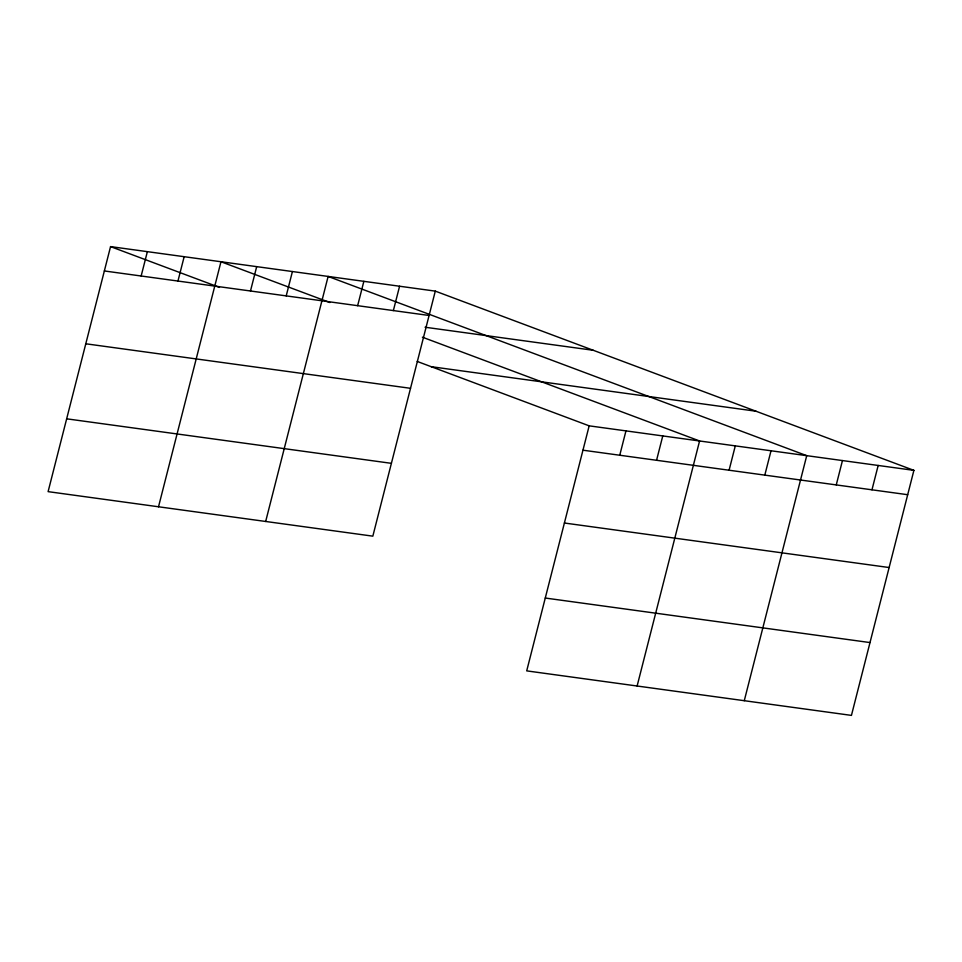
<?xml version="1.0" encoding="UTF-8"?>
<svg xmlns="http://www.w3.org/2000/svg" width="962" height="962" viewBox="0 0 962 962"><rect width="100%" height="100%" fill="white"/><g stroke="black" fill="none" stroke-linecap="round" stroke-linejoin="round"><path stroke-width="1.44" d="M435.293 291.125L110.558 246.609L48.1 491.642L372.835 536.159L435.293 291.125L913.9 470.358L851.442 715.391L526.707 670.875L589.165 425.841L913.9 470.358M141.149 276.01L147.366 251.659M177.958 281.048L184.163 256.698M158.514 506.782L220.971 261.748L329.894 302.537M250.481 290.993L256.686 266.642M286.207 295.899L292.412 271.549M265.668 521.476L328.126 276.443L806.733 455.663L744.275 700.697M357.648 305.688L363.852 281.337M393.362 310.582L399.579 286.231M619.756 455.23L625.961 430.88M656.565 460.281L662.77 435.93M637.121 686.002L699.578 440.969L422.39 337.181M729.088 470.226L735.293 445.875M764.814 475.12L771.019 450.769M836.255 484.908L842.459 460.557M871.969 489.814L878.174 465.464M104.353 270.959L429.088 315.476M425.048 327.224L593.229 350.276M431.229 366.69L755.964 411.207M85.786 343.783L410.521 388.311M582.96 450.192L907.695 494.708M66.667 418.819L391.402 463.335M564.393 523.015L889.128 567.532M545.274 598.039L870.009 642.568M110.558 246.609L219.48 287.397M417.195 361.435L589.165 425.841"/></g></svg>
